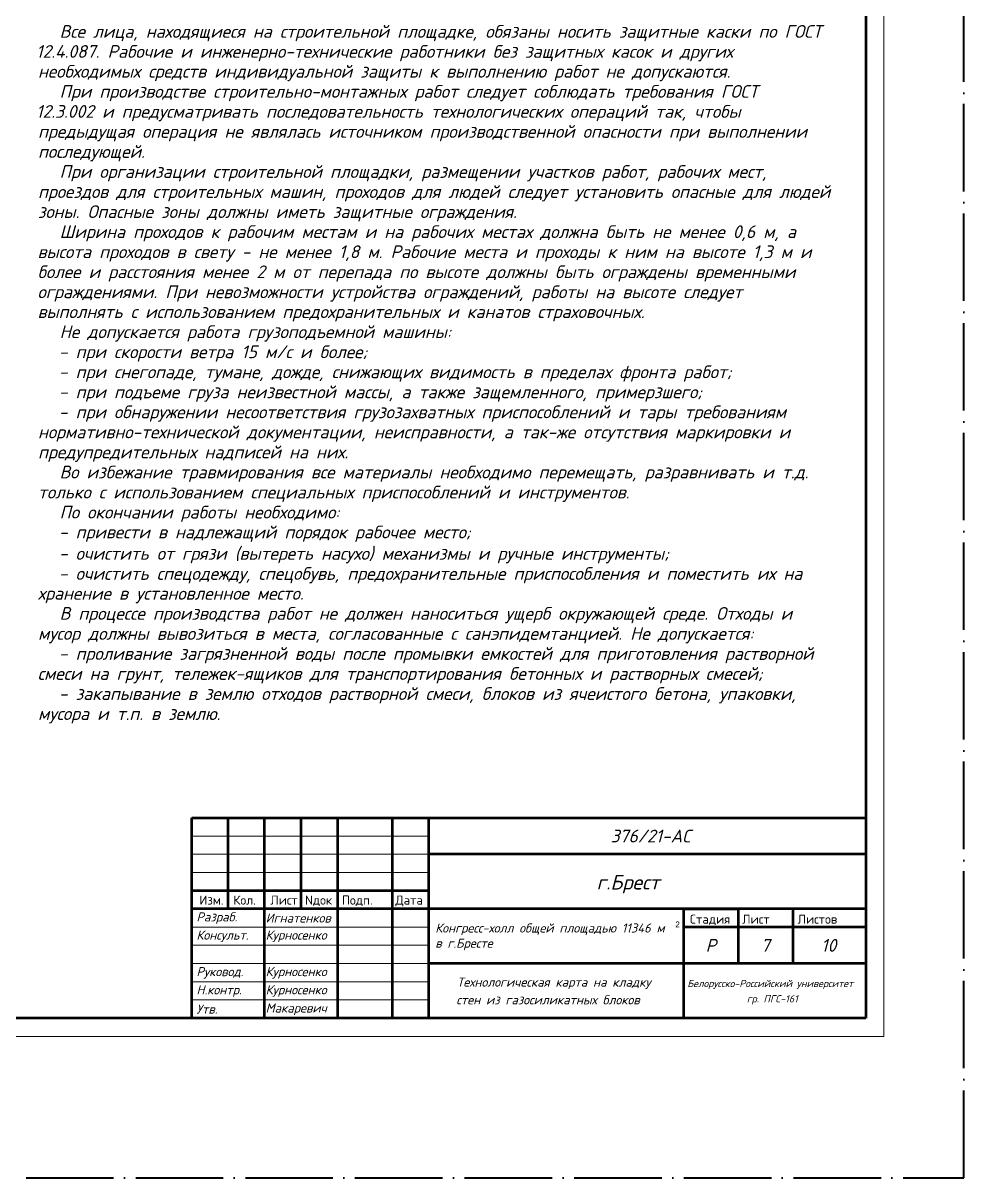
# Model space of a CAD drawing. Header units: millimetres. Extents: x 2279 to 5236, y 896 to 2828.
# Drawn here: x 4050.9 to 4309.2, y 1345.8 to 1662.9 of the extents above; entities that cross this region are included whole.
import ezdxf

# ---------------------------------------------------------------- set-up
doc = ezdxf.new("R2010")
doc.units = ezdxf.units.MM
doc.linetypes.add('ACAD_ISO04W100', pattern=[30, 24, -3, 0, -3])
doc.layers.add('PDF _Текст', color=7, linetype='Continuous')
doc.layers.add('ОС', color=1, linetype='Continuous', lineweight=50)
doc.layers.add('Тонкие', color=83, linetype='Continuous', lineweight=15)
doc.styles.add('2.5', font='isocpeur.ttf', dxfattribs={"height": 2.5})
doc.styles.add('4', font='isocpeui.ttf', dxfattribs={"height": 4})
doc.styles.add('PDF ISOCPEUR Italic', font='isocpeui.ttf')
doc.styles.get("Standard").update_dxf_attribs({"font": 'arial.ttf'})

msp = doc.modelspace()

# ---------------------------------------------------------------- linework, layer by layer
at = {"color": 242, "linetype": 'ACAD_ISO04W100', "lineweight": 40, "true_color": 0xcd2027}
msp.add_lwpolyline([(3389.53, 1345.78), (4309.17, 1345.78), (4309.17, 2007.21), (3389.53, 2007.21)], close=True, dxfattribs=at)
at = {"layer": 'ОС', "color": 7}
for p, q in [((4282.22, 1973.64), (4282.22, 1389.64)), ((4097.22, 1389.64), (4097.22, 1444.64)), ((4097.22, 1444.64), (4282.22, 1444.64)), ((4107.22, 1419.64), (4107.22, 1444.64)), ((4117.22, 1389.64), (4117.22, 1444.64)), ((4127.22, 1419.64), (4127.22, 1444.64)), ((4137.22, 1444.64), (4137.22, 1389.64)), ((4152.22, 1444.64), (4152.22, 1389.64)), ((4162.22, 1444.64), (4162.22, 1389.64)), ((4282.22, 1444.64), (4282.22, 1429.64)), ((4282.22, 1434.64), (4162.22, 1434.64)), ((4162.22, 1429.64), (4162.22, 1424.64)), ((4162.22, 1424.64), (4097.22, 1424.64)), ((4162.22, 1419.64), (4097.22, 1419.64)), ((4282.22, 1419.64), (4162.22, 1419.64)), ((4232.22, 1419.64), (4232.22, 1389.64)), ((4232.22, 1419.64), (4247.22, 1419.64)), ((4247.22, 1419.64), (4247.22, 1404.64)), ((4262.22, 1419.64), (4262.22, 1404.64)), ((4282.22, 1414.64), (4232.22, 1414.64)), ((4282.22, 1404.64), (4162.22, 1404.64)), ((4282.22, 1389.64), (3466.22, 1389.64)), ((4282.22, 1389.64), (4097.22, 1389.64))]:
    msp.add_line(p, q, dxfattribs=at)
at = {"layer": 'Тонкие', "color": 7}
for p, q in [((4287.22, 1978.64), (4287.22, 1384.64)), ((4162.22, 1439.64), (4097.22, 1439.64)), ((4162.22, 1434.64), (4097.22, 1434.64)), ((4162.22, 1429.64), (4097.22, 1429.64)), ((4162.22, 1414.64), (4097.22, 1414.64)), ((4162.22, 1409.64), (4097.22, 1409.64)), ((4162.22, 1404.64), (4097.22, 1404.64)), ((4162.22, 1399.64), (4097.22, 1399.64)), ((4162.22, 1394.64), (4097.22, 1394.64)), ((4287.22, 1384.64), (3446.22, 1384.64))]:
    msp.add_line(p, q, dxfattribs=at)

# ---------------------------------------------------------------- texts
at = {"lineweight": 13, "insert": (4229.95, 1416.18), "char_height": 1.6, "attachment_point": 1}
msp.add_mtext_dynamic_manual_height_columns('2', width=1.1587, gutter_width=12.5, heights=[0], dxfattribs=at)
at = {"layer": 'PDF _Текст', "attachment_point": 7, "style": 'PDF ISOCPEUR Italic'}
for s, insert, char_height in [('Все лица, находящиеся на строительной площадке, обязаны носить защитные каски по ГОСТ', (4060.94, 1657.89), 3.4998), ('12.4.087. Рабочие и инженерно-технические работники без защитных касок и других', (4054.51, 1652.39), 3.4998), ('необходимых средств индивидуальной защиты к выполнению работ не допускаются.', (4055.02, 1646.93), 3.4998), ('При производстве строительно-монтажных работ следует соблюдать требования ГОСТ', (4060.94, 1641.42), 3.4998), ('12.3.002 и предусматривать последовательность технологических операций так, чтобы', (4054.51, 1635.92), 3.4998), ('предыдущая операция не являлась источником производственной опасности при выполнении', (4055.02, 1630.42), 3.4998), ('последующей.', (4055.02, 1624.91), 3.4998), ('При организации строительной площадки, размещении участков работ, рабочих мест,', (4060.94, 1619.41), 3.4998), ('проездов для строительных машин, проходов для людей следует установить опасные для людей', (4055.02, 1613.9), 3.4998), ('зоны. Опасные зоны должны иметь защитные ограждения.', (4054.97, 1608.4), 3.4998), ('Ширина проходов к рабочим местам и на рабочих местах должна быть не менее 0,6 м, а', (4060.94, 1602.9), 3.4998), ('высота проходов в свету - не менее 1,8 м. Рабочие места и проходы к ним на высоте 1,3 м и', (4054.89, 1597.39), 3.4998), ('более и расстояния менее 2 м от перепада по высоте должны быть ограждены временными', (4054.89, 1591.89), 3.4998), ('ограждениями. При невозможности устройства ограждений, работы на высоте следует', (4054.89, 1586.39), 3.4998), ('выполнять с использованием предохранительных и канатов страховочных.', (4054.89, 1580.93), 3.4998), ('Не допускается работа грузоподъемной машины:', (4060.94, 1575.42), 3.4998), ('- при скорости ветра 15 м/с и более;', (4060.73, 1569.92), 3.4998), ('- при снегопаде, тумане, дожде, снижающих видимость в пределах фронта работ;', (4060.73, 1564.42), 3.4998), ('- при подъеме груза неизвестной массы, а также защемленного, примерзшего;', (4060.73, 1558.91), 3.4998), ('- при обнаружении несоответствия грузозахватных приспособлений и тары требованиям', (4060.73, 1553.41), 3.4998), ('нормативно-технической документации, неисправности, а так-же отсутствия маркировки и', (4055.02, 1547.9), 3.4998), ('предупредительных надписей на них.', (4055.02, 1542.4), 3.4998), ('Во избежание травмирования все материалы необходимо перемещать, разравнивать и т.д.', (4060.94, 1536.9), 3.4998), ('только с использованием специальных приспособлений и инструментов.', (4055.02, 1531.39), 3.4998), ('По окончании работы необходимо:', (4060.94, 1525.89), 3.4998), ('- привести в надлежащий порядок рабочее место;', (4060.73, 1520.43), 3.4998), ('- очистить от грязи (вытереть насухо) механизмы и ручные инструменты;', (4060.73, 1514.55), 3.4998), ('- очистить спецодежду, спецобувь, предохранительные приспособления и поместить их на', (4060.73, 1509.04), 3.4998), ('хранение в установленное место.', (4055.02, 1503.58), 3.4998), ('В процессе производства работ не должен наноситься ущерб окружающей среде. Отходы и', (4060.94, 1498.08), 3.4998), ('мусор должны вывозиться в места, согласованные с санэпидемтанцией. Не допускается:', (4055.02, 1492.57), 3.4998), ('- проливание загрязненной воды после промывки емкостей для приготовления растворной', (4060.73, 1487.07), 3.4998), ('смеси на грунт, тележек-ящиков для транспортирования бетонных и растворных смесей;', (4054.93, 1481.57), 3.4998), ('- закапывание в землю отходов растворной смеси, блоков из ячеистого бетона, упаковки,', (4060.73, 1476.06), 3.4998), ('мусора и т.п. в землю.', (4055.02, 1470.56), 3.4998), ('376/21-АС', (4212.2, 1437.9), 3.5), ('Разраб.', (4098.51, 1415.52), 2.5), ('Игнатенков', (4117.5, 1415.89), 2.5), ('Конгресс-холл общей площадью 11346 м\\Pв г.Бресте', (4164.06, 1408.3), 2.4999), ('Консульт.', (4098.51, 1410.52), 2.5), ('Курносенко', (4117.5, 1410.52), 2.5), ('Р', (4238.28, 1407.89), 3.5), ('7', (4253.44, 1407.89), 3.5), ('10', (4269.99, 1407.89), 3.5), ('Руковод.', (4098.51, 1400.49), 2.5), ('Курносенко', (4117.5, 1400.49), 2.5), ('Н.контр.', (4098.51, 1395.5), 2.5), ('Курносенко', (4117.5, 1395.5), 2.5), ('Технологическая карта на кладку', (4170.02, 1397.61), 2.4999), ('Белорусско-Российский университет', (4233.24, 1397.61), 2), ('стен из газосиликатных блоков', (4169.85, 1393.42), 2.4999), ('гр. ПГС-161', (4249.59, 1393.42), 2), ('Утв.', (4098.51, 1390.87), 2.5), ('Макаревич', (4117.5, 1390.5), 2.5)]:
    msp.add_mtext(s, dxfattribs=dict(at, insert=insert, char_height=char_height))
at = {"layer": 'Тонкие', "color": 7, "width": 7.5852, "attachment_point": 1}
for s, insert, char_height, style in [('г.Брест', (4208.34, 1428.97), 4, '4'), ('Изм.', (4099.33, 1423.31), 2.5, '2.5'), ('Кол.', (4108.65, 1423.31), 2.5, '2.5'), ('Лист', (4118.8, 1423.31), 2.5, '2.5'), ('Nдок', (4128.31, 1423.31), 2.5, '2.5'), ('Подп.', (4138.42, 1423.31), 2.5, '2.5'), ('Дата', (4153.14, 1423.31), 2.5, '2.5'), ('Стадия', (4233.97, 1418.08), 2.5, '2.5'), ('Лист', (4248.33, 1418.08), 2.5, '2.5'), ('Листов', (4263.54, 1418.08), 2.5, '2.5')]:
    msp.add_mtext(s, dxfattribs=dict(at, insert=insert, char_height=char_height, style=style))

doc.saveas('drawing.dxf')
